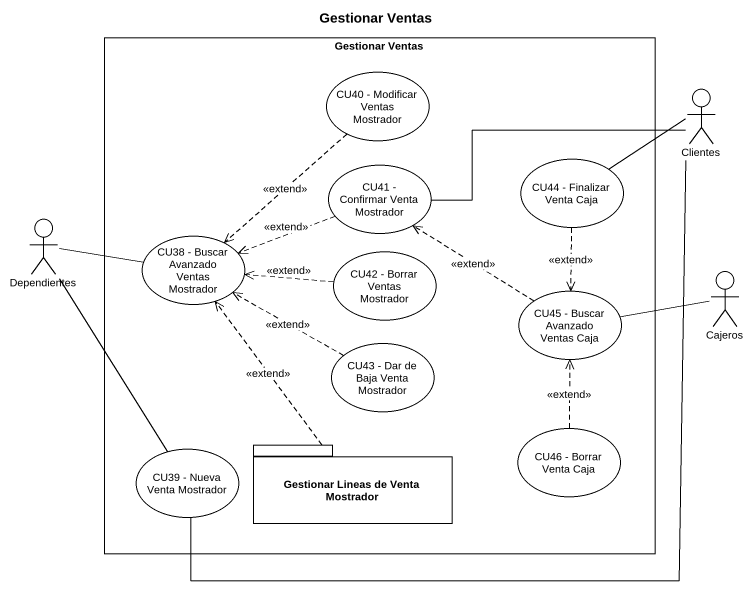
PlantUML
@startuml
title Gestionar Ventas
rectangle "Gestionar Ventas" as Gestionar_Ventas {
  usecase "CU40 - Modificar Ventas Mostrador" as CU40_Modificar_Ventas
  usecase "CU41 - Confirmar Venta Mostrador" as CU41_Confirmar_Venta
  usecase "CU44 - Finalizar Venta Caja" as CU44_Finalizar_Venta_Caja
  usecase "CU38 - Buscar Avanzado Ventas Mostrador" as CU38_Buscar_Avanzado_Ventas
  usecase "CU42 - Borrar Ventas Mostrador" as CU42_Borrar_Ventas_Mostrador
  usecase "CU45 - Buscar Avanzado Ventas Caja" as CU45_Buscar_Avanzado_Ventas
  usecase "CU43 - Dar de Baja Venta Mostrador" as CU43_Dar_de_Baja_Venta
  usecase "CU39 - Nueva Venta Mostrador" as CU39_Nueva_Venta_Mostrador
  package "Gestionar Lineas de Venta Mostrador" as Gestionar_Lineas_de_Venta {
  }
  usecase "CU46 - Borrar Venta Caja" as CU46_Borrar_Venta_Caja
}
actor Clientes
actor Dependientes
actor Cajeros
CU40_Modificar_Ventas ..> CU38_Buscar_Avanzado_Ventas : <<extend>>
Clientes -left- CU41_Confirmar_Venta
Clientes -left- CU44_Finalizar_Venta_Caja
Clientes -- CU39_Nueva_Venta_Mostrador
CU41_Confirmar_Venta .left.> CU38_Buscar_Avanzado_Ventas : <<extend>>
CU44_Finalizar_Venta_Caja ..> CU45_Buscar_Avanzado_Ventas : <<extend>>
Dependientes -right- CU38_Buscar_Avanzado_Ventas
Dependientes -- CU39_Nueva_Venta_Mostrador
CU42_Borrar_Ventas_Mostrador .left.> CU38_Buscar_Avanzado_Ventas : <<extend>>
Cajeros -left- CU45_Buscar_Avanzado_Ventas
CU45_Buscar_Avanzado_Ventas .up.> CU41_Confirmar_Venta : <<extend>>
CU43_Dar_de_Baja_Venta .left.> CU38_Buscar_Avanzado_Ventas : <<extend>>
Gestionar_Lineas_de_Venta .up.> CU38_Buscar_Avanzado_Ventas : <<extend>>
CU46_Borrar_Venta_Caja .up.> CU45_Buscar_Avanzado_Ventas : <<extend>>
@enduml
